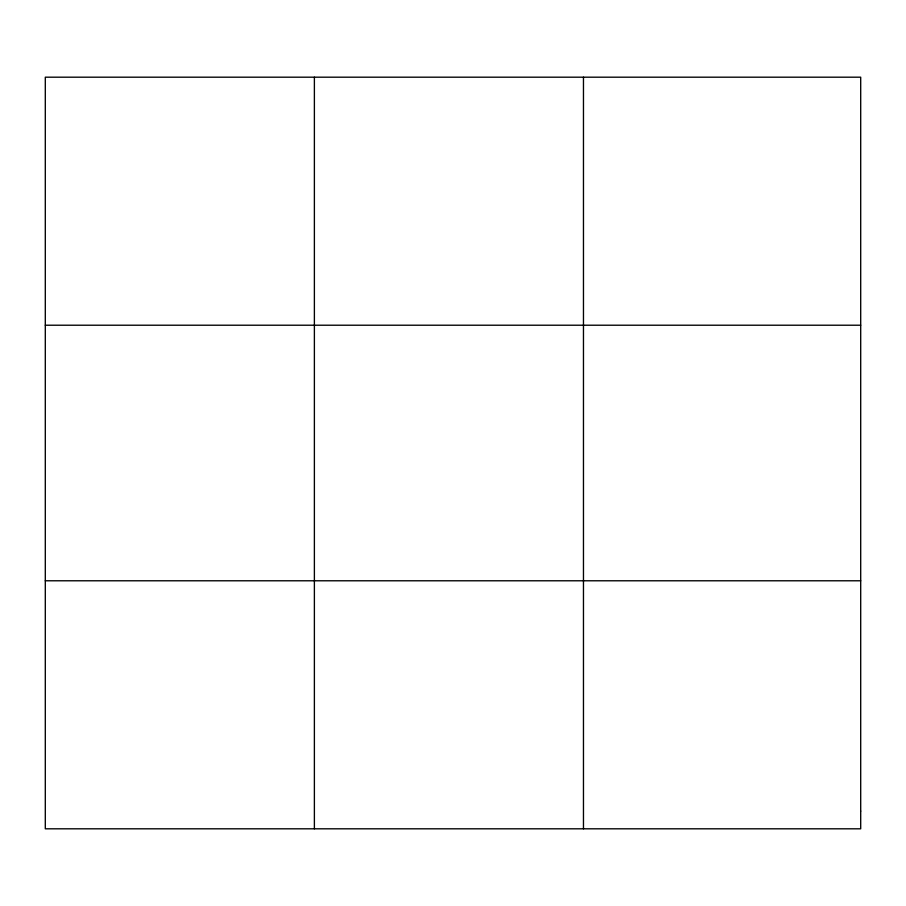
<?xml version="1.0" encoding="UTF-8"?>
<svg xmlns="http://www.w3.org/2000/svg" width="906" height="906" viewBox="0 0 906 906"><rect width="100%" height="100%" fill="white"/><g stroke="black" fill="none" stroke-linecap="round" stroke-linejoin="round"><path stroke-width="1.36" d="M314.382 828.809L314.382 77.191M583.464 828.809L583.464 77.191M45.3 325.22L860.7 325.22M45.3 580.78L860.7 580.78M860.7 811.097L860.7 828.809L45.3 828.809L45.3 77.191L860.7 77.191L860.7 811.097"/></g></svg>
